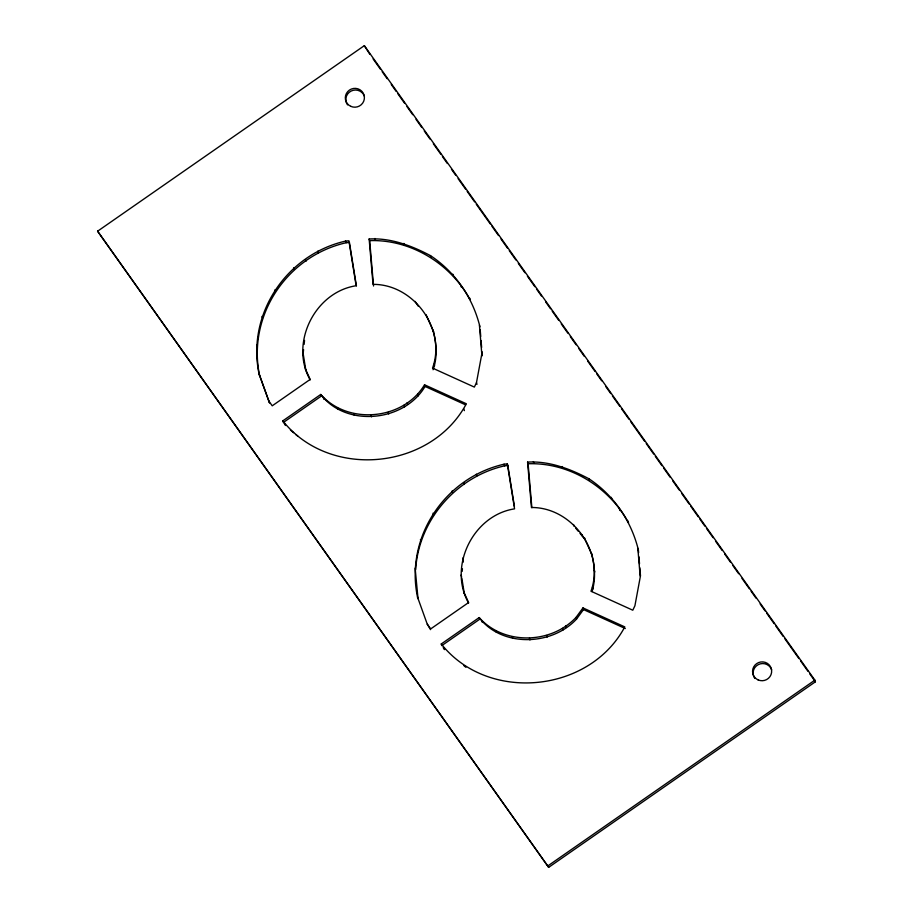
<?xml version="1.0" encoding="UTF-8"?>
<svg xmlns="http://www.w3.org/2000/svg" width="913" height="913" viewBox="0 0 913 913"><rect width="100%" height="100%" fill="white"/><g stroke="black" fill="none" stroke-linecap="round" stroke-linejoin="round"><path stroke-width="1.37" d="M310.158 379.899C289.421 343.425 314.791 292.034 356.138 285.735L348.892 240.792L345.616 241.078C286.408 254.567 246.567 313.992 259.052 373.885L269.449 402.77L259.052 373.885M305.878 370.484L303.15 353.571L303.573 349.622M304.132 344.372L304.543 340.423M479.428 325.165L481.79 354.061L476.472 382.65L474.349 387.089L432.534 368.099C446.548 329.445 414.023 284.137 373.029 284.365L369.149 238.989C390.741 237.745 411.615 245.677 430.457 255.617C455.461 272.211 472.808 297.752 479.953 326.82M433.059 369.754C437.738 357.109 436.437 343.048 433.127 330.221M468.586 603.014C447.861 566.539 473.219 515.149 514.567 508.849L507.32 463.907L504.056 464.203C444.836 477.693 404.995 537.118 417.492 597.011L418.017 598.654L415.13 568.114M462.149 571.435L462.423 568.799M463.119 562.237L462.88 557.957M638.381 549.934L637.856 548.291L640.218 577.187L634.912 605.775L632.789 610.204L590.973 591.225C604.977 552.57 572.462 507.263 531.457 507.491L527.577 462.104C549.181 460.871 570.043 468.791 588.885 478.743C613.901 495.325 631.237 520.866 638.381 549.934L638.609 552.685M592.001 591.578C595.938 579.196 594.842 565.775 591.556 553.335M259.577 375.54C247.092 315.647 286.933 256.211 346.141 242.732L349.417 242.436L356.435 285.974M415.655 569.758C418.565 520.159 456.317 476.803 504.581 465.847L507.845 465.562L514.418 506.281M282.813 420.859C329.604 479.896 431.016 469.955 466.349 403.774L424.534 384.795C403.386 420.094 347.944 425.401 320.748 394.462L282.813 420.859L285.449 425.492M320.748 394.462C345.867 427.626 404.139 422.023 425.059 386.439L424.534 384.795M576.035 617.405L582.962 607.91L624.789 626.9C589.456 693.07 488.033 703.01 441.253 643.973L479.177 617.587C503.85 645.297 550.973 644.167 576.035 617.405L576.56 619.048C551.669 645.993 501.819 647.431 479.177 617.587M576.56 619.048L583.487 609.564L582.962 607.91M97.6 231.206L364.333 45.65L814.875 680.139L815.4 681.794L548.667 867.35L97.6 231.206L548.667 867.35M283.338 422.502L321.273 396.116M479.702 619.231L441.778 645.628L441.253 643.973M548.142 865.707L814.875 680.139M369.149 238.989L369.674 240.633C410.861 239.229 450.417 263.663 470.081 299.578L469.556 297.935M527.577 462.104L528.102 463.758C569.29 462.343 608.857 486.777 628.521 522.704L627.996 521.049M425.059 386.439L465.607 404.847M583.487 609.564L625.314 628.543M290.425 430.034L293.621 432.694M295.755 434.462L297.889 436.231M463.793 665.543L465.927 667.323M418.177 306.129L415.084 301.393M575.761 528.228L578.317 531.309M580.017 533.375L585.005 539.389L592.081 554.99M369.811 54.266L364.333 45.65M373.109 58.923L380.538 69.377M382.182 71.705L387.135 78.678M391.266 84.487L396.219 91.46M397.863 93.777L404.47 103.078M406.936 106.559L412.722 114.696M416.02 119.341L421.795 127.478M424.271 130.97L430.046 139.107M433.344 143.752L440.774 154.206M442.428 156.534L447.37 163.507M451.501 169.316L455.621 175.125M458.098 178.617L465.527 189.071M467.182 191.399L474.6 201.853M476.255 204.181L490.281 223.936M491.936 226.253L498.532 235.554M501.009 239.035L507.617 248.336M509.26 250.664L515.868 259.954M518.344 263.446L524.941 272.736M527.417 276.228L534.847 286.682M536.49 289.01L541.443 295.983M545.575 301.792L550.516 308.765M552.171 311.093L558.767 320.383M561.244 323.875L567.852 333.165M570.328 336.657L576.103 344.783M578.58 348.275L584.354 356.412M587.652 361.057L595.082 371.511M596.725 373.839L601.678 380.812M605.81 386.621L610.763 393.594M612.406 395.922L619.836 406.376M621.491 408.704L628.909 419.158M630.563 421.486L644.589 441.241M646.244 443.57L653.662 454.023M655.317 456.352L661.914 465.641M663.568 467.97L670.165 477.259M672.641 480.752L679.249 490.041M681.726 493.534L689.144 503.987M690.799 506.316L698.228 516.769M699.872 519.098L704.825 526.071M706.479 528.399L713.076 537.689M715.552 541.181L722.16 550.471M724.637 553.963L730.411 562.1M732.888 565.581L738.663 573.718M741.961 578.363L749.39 588.828M751.034 591.145L755.987 598.118M760.118 603.927L765.06 610.9M766.715 613.228L774.144 623.682M775.788 626.01L783.217 636.464M784.872 638.792L798.898 658.547M800.553 660.875L807.971 671.329M809.626 673.657L815.4 681.794M430.525 629.65L427.352 624.241L430.662 628.931L468.597 602.546L463.793 591.955M443.182 647.614L444.585 649.611L444.06 647.968M268.924 401.127L272.222 405.817L310.169 379.42L305.353 368.841M433.652 331.864L426.04 314.62M417.492 597.011L427.41 624.595M619.391 508.838L619.916 510.493M611.288 497.334L611.813 498.977M588.885 478.743L589.41 480.386M562.317 466.554L562.842 468.198M584.48 537.734L585.005 539.389M594.283 570.26L594.808 571.903M582.06 534.813L582.585 536.467M573.524 524.519L574.049 526.162M592.48 587.333L593.005 588.988M533.375 461.59L533.9 463.245M460.962 285.723L461.487 287.367M481.79 354.061L482.315 355.716L481.973 351.585M565.501 625.919L566.026 627.562M452.848 274.208L453.384 275.852M562.511 628.338L563.047 629.981M507.32 463.907L507.845 465.562M504.056 464.203L504.581 465.847M476.472 382.65L476.997 384.305M430.457 255.617L430.982 257.272M546.625 635.471L547.149 637.114M463.861 408.99L464.386 410.633M403.877 243.429L404.402 245.083M529.449 638.324L529.974 639.979M435.855 347.134L436.38 348.789M476.346 474.201L476.871 475.856M434.04 364.219L434.565 365.862M463.872 482.806L464.409 484.449M512.147 636.715L512.672 638.358M374.946 238.476L375.471 240.119M452.129 490.909L452.654 492.564M495.907 630.723L496.432 632.367M417.595 394.279L418.12 395.934M481.824 620.783L482.349 622.426M407.072 402.793L407.597 404.448M461.065 575.042L461.59 576.685M404.082 405.212L404.607 406.867M433.059 513.186L433.584 514.841M345.616 241.078L346.141 242.732M388.196 412.356L388.721 414M420.437 539.526L420.973 541.169M371.009 415.21L371.534 416.853M317.907 251.086L318.432 252.73M305.444 259.68L305.969 261.335M353.708 413.589L354.233 415.232M293.689 267.794L294.214 269.438M337.468 407.609L337.993 409.252M323.396 397.657L323.921 399.312M302.625 351.916L303.15 353.571M274.63 290.072L275.155 291.715M262.008 316.4L262.533 318.044M256.701 344.988L257.226 346.632M461.795 577.986L464.318 593.61M528.102 463.758L531.868 507.719M369.674 240.633L373.554 286.02M638.952 556.816L639.511 563.698M639.842 567.829L640.515 576.08M480.181 329.57L480.74 336.452M481.071 340.572L481.642 347.454M754.8 678.427A9.564 9.404 -17.7 0 1 758.258 664.641A9.564 9.404 -17.7 0 1 771.633 669.686M347.545 104.892A9.564 9.404 -17.7 0 1 351.003 91.106A9.564 9.404 -17.7 0 1 364.378 96.162M350.797 106.342A9.564 9.404 -17.7 0 0 364.378 96.892A9.564 9.404 -17.7 0 0 349.405 90.102A9.564 9.404 -17.7 0 0 350.797 106.342M758.052 679.877A9.564 9.404 -17.7 0 0 771.633 670.427A9.564 9.404 -17.7 0 0 756.66 663.625A9.564 9.404 -17.7 0 0 758.052 679.877"/></g></svg>
